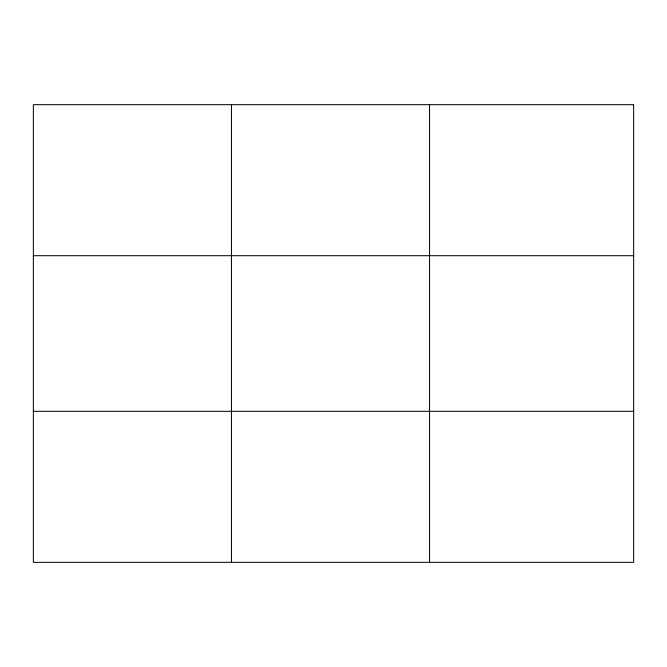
<?xml version="1.0" encoding="UTF-8"?>
<svg xmlns="http://www.w3.org/2000/svg" width="667" height="667" viewBox="0 0 667 667"><rect width="100%" height="100%" fill="white"/><g stroke="black" fill="none" stroke-linecap="round" stroke-linejoin="round"><path stroke-width="1" d="M231.449 104.669L231.449 562.331M429.548 104.669L429.548 562.331M33.35 255.694L633.65 255.694M33.35 411.306L633.65 411.306M633.65 104.669L633.65 562.331L33.35 562.331L33.35 104.669L633.65 104.669"/></g></svg>
